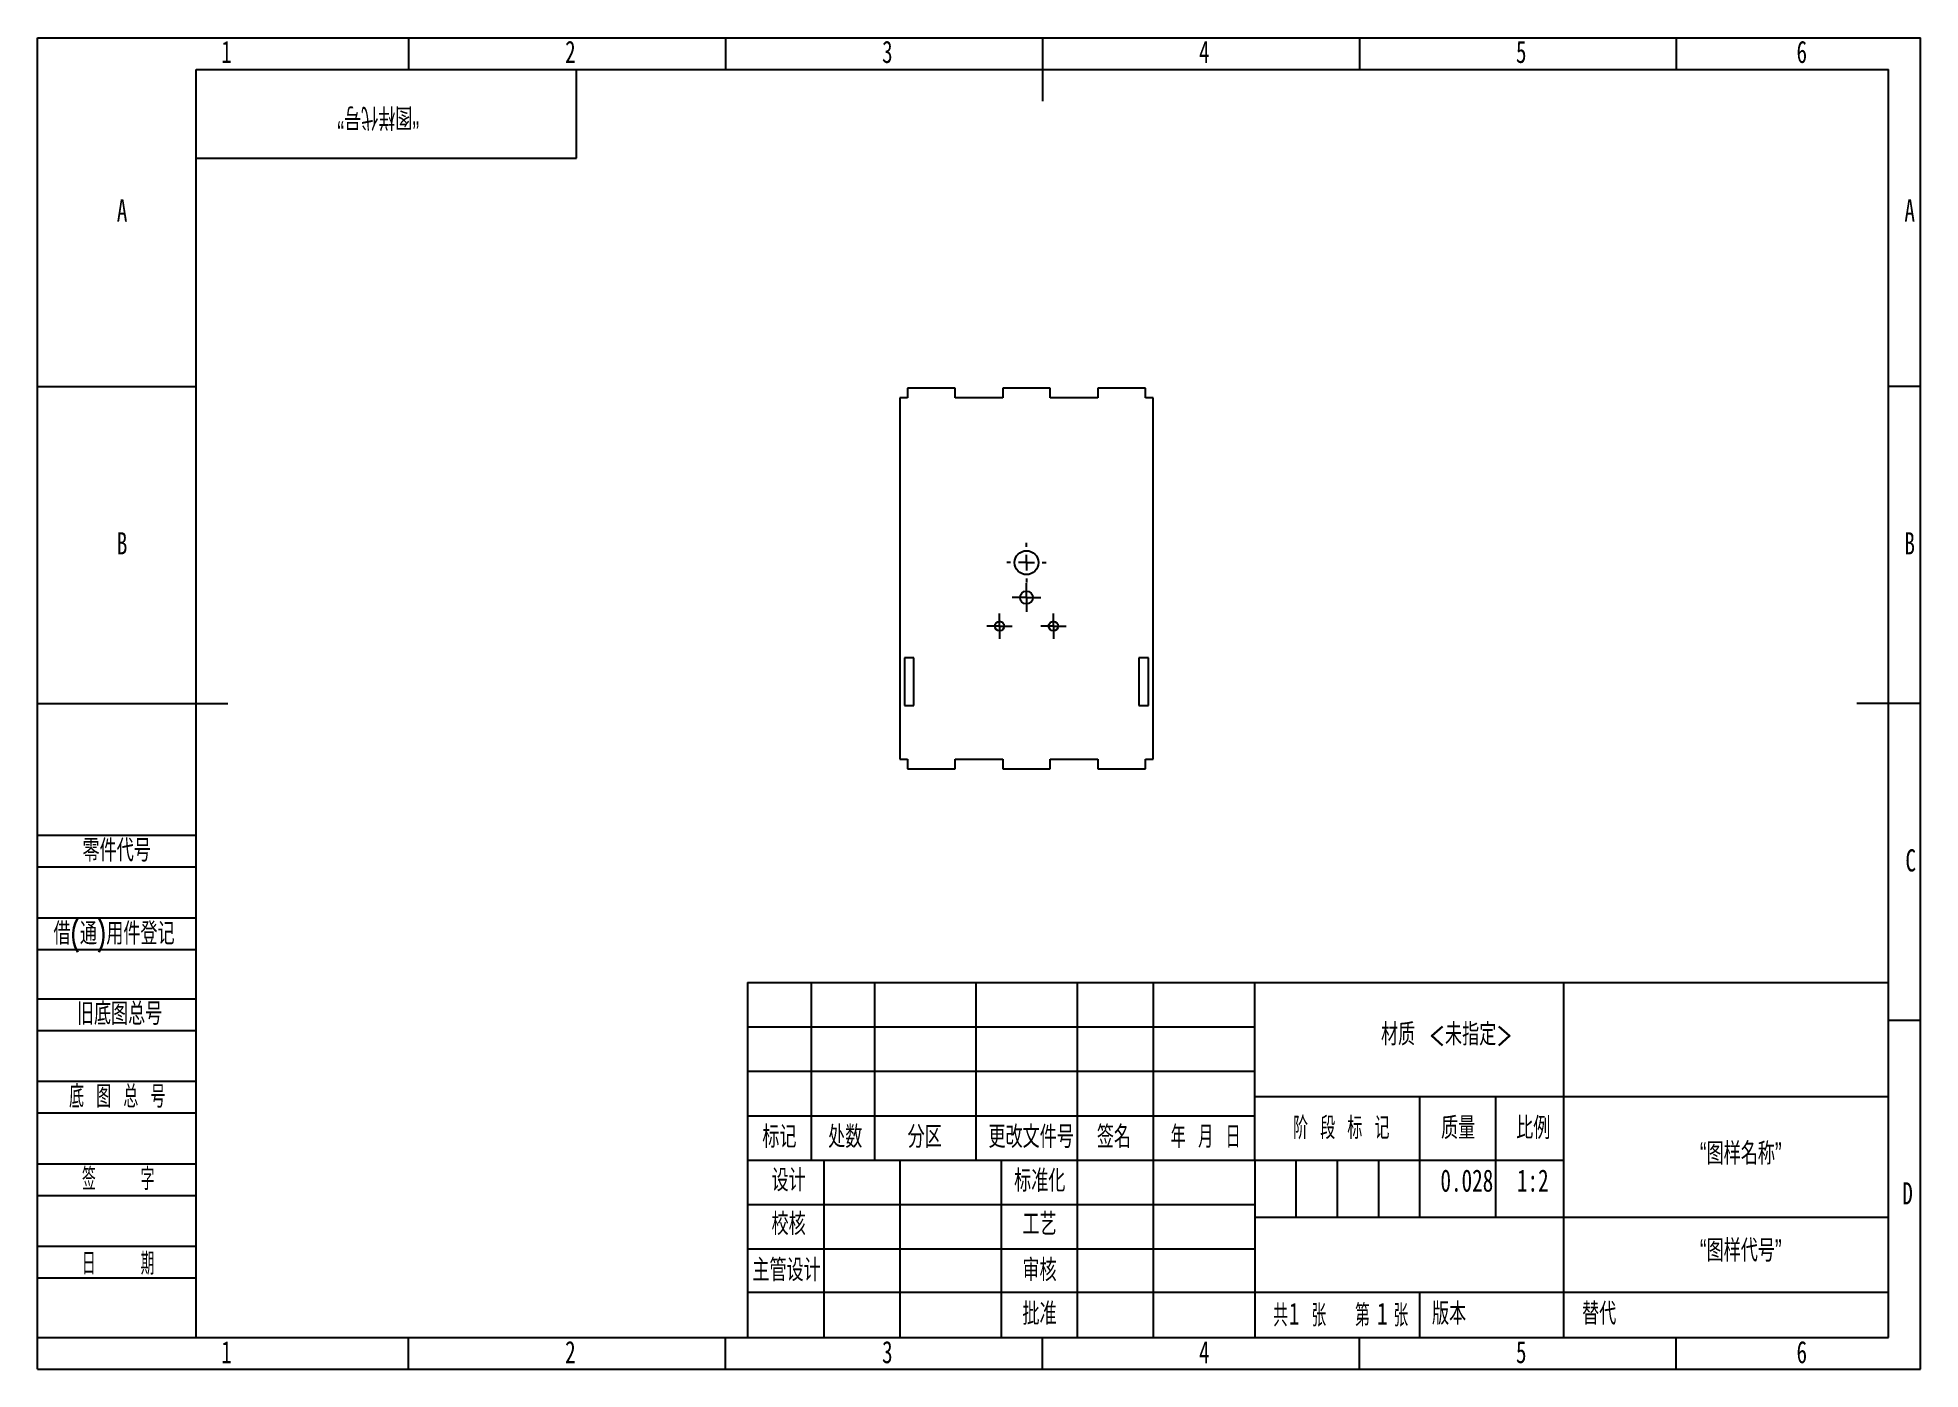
# Model space of a CAD drawing. Header units: millimetres. Extents: x 0 to 297, y 0 to 210.
import ezdxf

# ---------------------------------------------------------------- set-up
doc = ezdxf.new("R2010")
doc.units = ezdxf.units.MM
doc.layers.add('图框', color=7, linetype='Continuous')
doc.layers.add('粗实线层', color=7, linetype='Continuous', lineweight=25)
doc.styles.add('SLDTEXTSTYLE0', font='TXT', dxfattribs={"width": 0.7, "bigfont": 'bigfont'})
doc.styles.add('SLDTEXTSTYLE1', font='TXT', dxfattribs={"width": 0.6, "bigfont": 'bigfont'})
doc.styles.add('SLDTEXTSTYLE2', font='TXT', dxfattribs={"width": 0.614286, "bigfont": 'bigfont'})
doc.styles.add('SLDTEXTSTYLE3', font='TXT', dxfattribs={"width": 0.62, "bigfont": 'bigfont'})
doc.styles.add('SLDTEXTSTYLE4', font='TXT', dxfattribs={"width": 0.566667, "bigfont": 'bigfont'})
doc.styles.add('SLDTEXTSTYLE5', font='TXT', dxfattribs={"width": 0.7})

# ---------------------------------------------------------------- blocks, each defined once
blk = doc.blocks.new('SW_CENTERMARKSYMBOL_0')
at = {"layer": '图框', "color": 0}
for p, q in [((0, 2.5), (0, 3.125)), ((-2.5, 0), (-3.125, 0)), ((0, 0), (-1.25, 0)), ((0, 0), (0, 1.25)), ((0, 0), (0, -1.25)), ((0, 0), (1.25, 0)), ((2.5, 0), (3.125, 0)), ((0, -2.5), (0, -3.125))]:
    blk.add_line(p, q, dxfattribs=at)
blk = doc.blocks.new('SW_CENTERMARKSYMBOL_1')
at = {"layer": '图框', "color": 0}
for p, q in [((-1.25, 0), (-2.265, 0)), ((0, 0), (-1.25, 0)), ((0, 1.25), (0, 2.265)), ((0, 0), (0, 1.25)), ((0, 0), (0, -1.25)), ((0, 0), (1.25, 0)), ((1.25, 0), (2.265, 0)), ((0, -1.25), (0, -2.265))]:
    blk.add_line(p, q, dxfattribs=at)
blk = doc.blocks.new('SW_CENTERMARKSYMBOL_2')
at = {"layer": '图框', "color": 0}
for p, q in [((-1.25, 0), (-2, 0)), ((0, 0), (-1.25, 0)), ((0, 1.25), (0, 2)), ((0, 0), (0, 1.25)), ((0, 0), (0, -1.25)), ((0, 0), (1.25, 0)), ((1.25, 0), (2, 0)), ((0, -1.25), (0, -2))]:
    blk.add_line(p, q, dxfattribs=at)
blk = doc.blocks.new('SW_CENTERMARKSYMBOL_3')
at = {"layer": '图框', "color": 0}
for p, q in [((-1.25, 0), (-2, 0)), ((0, 0), (-1.25, 0)), ((0, 1.25), (0, 2)), ((0, 0), (0, 1.25)), ((0, 0), (0, -1.25)), ((0, 0), (1.25, 0)), ((1.25, 0), (2, 0)), ((0, -1.25), (0, -2))]:
    blk.add_line(p, q, dxfattribs=at)

msp = doc.modelspace()

# ---------------------------------------------------------------- linework, layer by layer
at = {"color": 7, "linetype": 'Continuous', "lineweight": 25}
for p, q in [((137.24, 154.71), (137.24, 153.21)), ((144.74, 154.71), (137.24, 154.71)), ((144.74, 153.21), (144.74, 154.71)), ((152.24, 154.71), (152.24, 153.21)), ((159.74, 154.71), (152.24, 154.71)), ((159.74, 153.21), (159.74, 154.71)), ((167.24, 154.71), (167.24, 153.21)), ((174.74, 154.71), (167.24, 154.71)), ((174.74, 153.21), (174.74, 154.71)), ((135.99, 153.21), (135.99, 96.21)), ((137.24, 153.21), (135.99, 153.21)), ((152.24, 153.21), (144.74, 153.21)), ((167.24, 153.21), (159.74, 153.21)), ((175.99, 153.21), (174.74, 153.21)), ((175.99, 96.21), (175.99, 153.21)), ((138.24, 112.21), (136.74, 112.21)), ((136.74, 112.21), (136.74, 104.71)), ((138.24, 104.71), (138.24, 112.21)), ((175.24, 112.21), (173.74, 112.21)), ((173.74, 112.21), (173.74, 104.71)), ((175.24, 104.71), (175.24, 112.21)), ((136.74, 104.71), (138.24, 104.71)), ((173.74, 104.71), (175.24, 104.71)), ((135.99, 96.21), (137.24, 96.21)), ((137.24, 96.21), (137.24, 94.71)), ((144.74, 96.21), (152.24, 96.21)), ((144.74, 94.71), (144.74, 96.21)), ((152.24, 96.21), (152.24, 94.71)), ((159.74, 96.21), (167.24, 96.21)), ((159.74, 94.71), (159.74, 96.21)), ((167.24, 96.21), (167.24, 94.71)), ((174.74, 96.21), (175.99, 96.21)), ((174.74, 94.71), (174.74, 96.21)), ((137.24, 94.71), (144.74, 94.71)), ((152.24, 94.71), (159.74, 94.71)), ((167.24, 94.71), (174.74, 94.71))]:
    msp.add_line(p, q, dxfattribs=at)
for centre, radius in [((155.99, 127.21), 1.88), ((155.99, 121.71), 1.01), ((151.74, 117.21), 0.75), ((160.24, 117.21), 0.75)]:
    msp.add_circle(centre, radius, dxfattribs=at)
at = {"layer": '图框'}
for p, q in [((0, 0), (0, 210)), ((0, 210), (297, 210)), ((58.5, 210), (58.5, 205)), ((108.5, 210), (108.5, 205)), ((208.5, 210), (208.5, 205)), ((258.5, 210), (258.5, 205)), ((297, 0), (297, 210)), ((0, 155), (25, 155)), ((297, 155), (292, 155)), ((0, 84.22), (25, 84.22)), ((0, 79.22), (25, 79.22)), ((0, 71.22), (25, 71.22)), ((0, 66.22), (25, 66.22)), ((0, 58.43), (25, 58.43)), ((112, 54), (192, 54)), ((297, 55), (292, 55)), ((0, 53.43), (25, 53.43)), ((0, 45.43), (25, 45.43)), ((112, 47), (192, 47)), ((0, 40.43), (25, 40.43)), ((198.5, 33), (198.5, 24)), ((205, 33), (205, 24)), ((211.5, 33), (211.5, 24)), ((0, 32.43), (25, 32.43)), ((0, 27.43), (25, 27.43)), ((0, 19.43), (25, 19.43)), ((0, 14.43), (25, 14.43)), ((0, 5), (25, 5)), ((58.5, 0), (58.5, 5)), ((108.5, 0), (108.5, 5)), ((208.5, 0), (208.5, 5)), ((258.5, 0), (258.5, 5)), ((0, 0), (297, 0))]:
    msp.add_line(p, q, dxfattribs=at)
at = {"layer": '图框', "lineweight": 25}
for p, q in [((158.5, 210), (158.5, 200)), ((0, 105), (30, 105)), ((297, 105), (287, 105)), ((112, 61), (112, 5)), ((112, 61), (292, 61)), ((122, 61), (122, 33)), ((132, 61), (132, 33)), ((148, 61), (148, 33)), ((164, 61), (164, 5)), ((176, 61), (176, 5)), ((191.97, 61.05), (192, 5)), ((240.69, 61), (240.69, 5)), ((191.98, 43.05), (291.98, 43.05)), ((218, 43.07), (218, 24.07)), ((230, 43), (230, 24)), ((112, 40), (192, 40)), ((112, 33), (192, 33)), ((124, 33), (124, 5)), ((136, 33), (136, 5)), ((152, 33), (152, 5)), ((192.02, 33), (240.69, 33)), ((112, 26), (192, 26)), ((192, 24), (292, 24)), ((112, 19), (192, 19)), ((112, 12.17), (192, 12.17)), ((192, 12.17), (292, 12.17)), ((218, 12.17), (218, 5)), ((25, 5), (292, 5)), ((158.5, 0), (158.5, 5))]:
    msp.add_line(p, q, dxfattribs=at)
at = {"layer": '图框', "linetype": 'Continuous', "lineweight": 25}
for p, q in [((25, 5), (25, 205)), ((25, 205), (292, 205)), ((292, 5), (292, 205))]:
    msp.add_line(p, q, dxfattribs=at)
at = {"layer": '粗实线层'}
for p, q in [((85, 191), (85, 205)), ((25, 191), (85, 191))]:
    msp.add_line(p, q, dxfattribs=at)

# ---------------------------------------------------------------- block references
at = {"layer": '图框'}
for name, p in [('SW_CENTERMARKSYMBOL_0', (155.99, 127.21)), ('SW_CENTERMARKSYMBOL_1', (155.99, 121.71)), ('SW_CENTERMARKSYMBOL_3', (151.74, 117.21)), ('SW_CENTERMARKSYMBOL_2', (160.24, 117.21))]:
    msp.add_blockref(name, p, dxfattribs=at)

# ---------------------------------------------------------------- texts
at = {"layer": '图框', "char_height": 3.5}
for s, insert, attachment_point, style in [('1', (29.79, 209.51), 2, 'SLDTEXTSTYLE5'), ('2', (84.04, 209.51), 2, 'SLDTEXTSTYLE5'), ('3', (134.04, 209.51), 2, 'SLDTEXTSTYLE5'), ('4', (184.04, 209.51), 2, 'SLDTEXTSTYLE5'), ('5', (234.04, 209.51), 2, 'SLDTEXTSTYLE5'), ('6', (278.3, 209.51), 2, 'SLDTEXTSTYLE5'), ('A', (13.32, 184.51), 2, 'SLDTEXTSTYLE5'), ('A', (295.32, 184.51), 2, 'SLDTEXTSTYLE5'), ('B', (13.32, 132.01), 2, 'SLDTEXTSTYLE5'), ('B', (295.32, 132.01), 2, 'SLDTEXTSTYLE5'), ('零件代号', (7.08, 83.58), 1, 'SLDTEXTSTYLE0'), ('C', (295.48, 82.01), 2, 'SLDTEXTSTYLE5'), ('借(通)用件登记', (2.5, 70.47), 1, 'SLDTEXTSTYLE0'), ('旧底图总号', (6.19, 57.82), 1, 'SLDTEXTSTYLE0'), ('材质 <未指定>', (222.27, 54.58), 2, 'SLDTEXTSTYLE0'), ('底 图 总 号', (4.95, 44.77), 1, 'SLDTEXTSTYLE2'), ('标记', (117.02, 38.42), 2, 'SLDTEXTSTYLE0'), ('处数', (127.4, 38.42), 2, 'SLDTEXTSTYLE0'), ('分区', (139.93, 38.42), 2, 'SLDTEXTSTYLE0'), ('更改文件号', (156.73, 38.42), 2, 'SLDTEXTSTYLE0'), ('签名', (169.79, 38.42), 2, 'SLDTEXTSTYLE0'), ('年 月 日', (184.26, 38.42), 2, 'SLDTEXTSTYLE3'), ('阶 段 标 记', (205.65, 39.81), 2, 'SLDTEXTSTYLE2'), ('质量', (224.09, 39.81), 2, 'SLDTEXTSTYLE0'), ('比例', (235.94, 39.81), 2, 'SLDTEXTSTYLE0'), ('“图样名称”', (268.67, 35.79), 2, 'SLDTEXTSTYLE0'), ('签    字', (12.71, 31.76), 2, 'SLDTEXTSTYLE4'), ('设计', (118.47, 31.56), 2, 'SLDTEXTSTYLE0'), ('标准化', (158.09, 31.49), 2, 'SLDTEXTSTYLE0'), ('0.028', (225.46, 31.52), 2, 'SLDTEXTSTYLE5'), ('1:2', (235.86, 31.52), 2, 'SLDTEXTSTYLE5'), ('D', (294.98, 29.51), 2, 'SLDTEXTSTYLE5'), ('校核', (118.47, 24.68), 2, 'SLDTEXTSTYLE0'), ('工艺', (158.05, 24.64), 2, 'SLDTEXTSTYLE0'), ('“图样代号”', (268.67, 20.49), 2, 'SLDTEXTSTYLE0'), ('日    期', (12.71, 18.41), 2, 'SLDTEXTSTYLE4'), ('主管设计', (118.14, 17.4), 2, 'SLDTEXTSTYLE0'), ('审核', (158.05, 17.4), 2, 'SLDTEXTSTYLE0'), ('批准', (158.05, 10.52), 2, 'SLDTEXTSTYLE0'), ('共  张', (199.09, 10.26), 2, 'SLDTEXTSTYLE1'), ('1', (197.39, 10.53), 1, 'SLDTEXTSTYLE5'), ('第  张', (212.02, 10.26), 2, 'SLDTEXTSTYLE1'), ('1', (211.3, 10.53), 1, 'SLDTEXTSTYLE5'), ('版本', (222.66, 10.53), 2, 'SLDTEXTSTYLE0'), ('替代', (243.64, 10.53), 1, 'SLDTEXTSTYLE0'), ('1', (29.79, 4.47), 2, 'SLDTEXTSTYLE5'), ('2', (84.04, 4.47), 2, 'SLDTEXTSTYLE5'), ('3', (134.04, 4.47), 2, 'SLDTEXTSTYLE5'), ('4', (184.04, 4.47), 2, 'SLDTEXTSTYLE5'), ('5', (234.04, 4.47), 2, 'SLDTEXTSTYLE5'), ('6', (278.3, 4.47), 2, 'SLDTEXTSTYLE5')]:
    msp.add_mtext(s, dxfattribs=dict(at, insert=insert, attachment_point=attachment_point, style=style))
at = {"layer": '图框', "insert": (53.73, 195.65), "char_height": 3.5, "attachment_point": 2, "rotation": 180, "style": 'SLDTEXTSTYLE0'}
msp.add_mtext('“图样代号”', dxfattribs=at)

doc.saveas('drawing.dxf')
